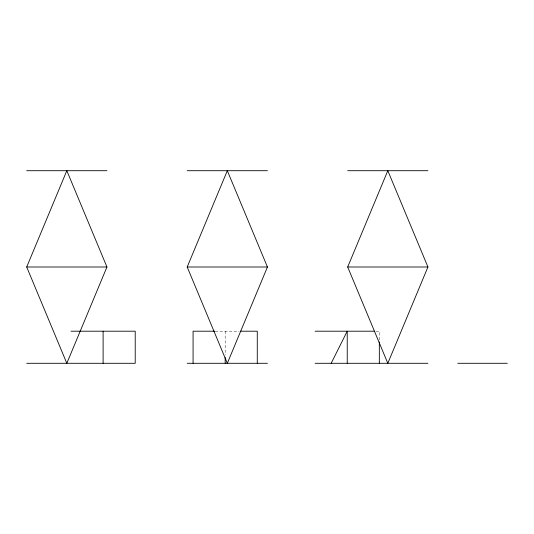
<?xml version="1.0" encoding="UTF-8"?>
<svg xmlns="http://www.w3.org/2000/svg" width="534" height="534" viewBox="0 0 534 534"><rect width="100%" height="100%" fill="white"/><g stroke="black" fill="none" stroke-linecap="round" stroke-linejoin="round"><path stroke-width="0.4" stroke-dasharray="2.67 2" d="M215.295 331.2L239.165 331.2M375.996 331.2L379.334 331.2L379.334 340.251M225.174 331.2L225.174 355.063"/><path stroke-width="0.8" d="M26.7 267L66.823 170.706L106.947 267L66.823 363.294L26.7 267L106.947 267M187.194 267L227.317 170.706L267.441 267L227.317 363.294L187.194 267L267.441 267M347.687 267L387.811 170.706L427.934 267L387.811 363.294L347.687 267L427.934 267M331.187 363.294L347.234 331.2L347.234 363.294M26.7 170.706L106.947 170.706M187.194 170.706L267.441 170.706M347.687 170.706L427.934 170.706M71.015 331.2L135.215 331.2L135.215 363.294L26.7 363.294M214.755 331.2L193.074 331.2L193.074 363.294M240.6 331.2L257.275 331.2L257.275 363.294M315.133 331.2L374.394 331.2M187.194 363.294L267.441 363.294M315.133 363.294L427.934 363.294M457.758 363.294L507.3 363.294M379.334 341.9L379.334 363.294M225.174 357.533L225.174 363.294M103.115 331.2L103.115 363.294"/></g></svg>
